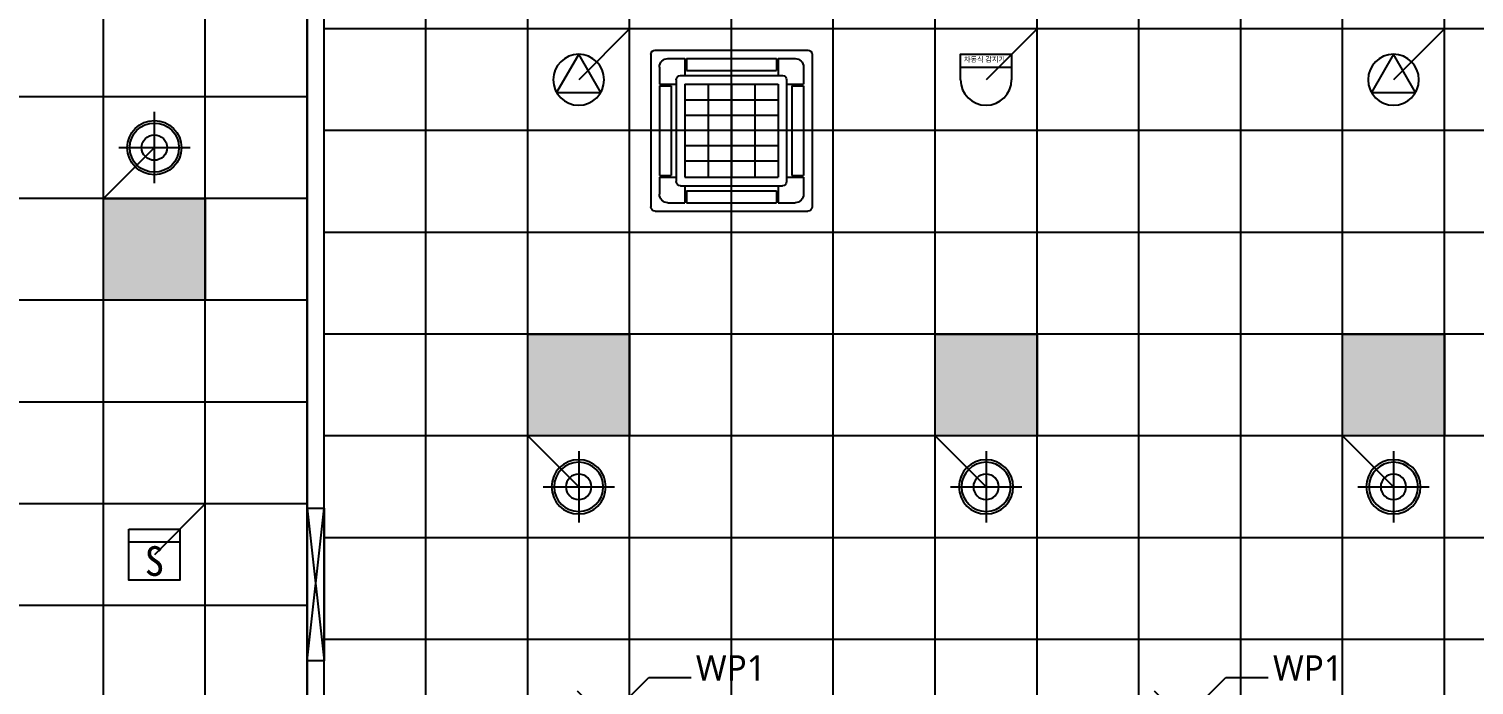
# Model space of a CAD drawing. Header units: millimetres. Extents: x 11242 to 497835, y 4200 to 105100.
# Drawn here: x 268661 to 277175, y 49531 to 53400 of the extents above; entities that cross this region are included whole.
import ezdxf
from ezdxf.enums import TextEntityAlignment as Align
from ezdxf.xclip import XClip

# ---------------------------------------------------------------- set-up
doc = ezdxf.new("R2010")
doc.units = ezdxf.units.MM
doc.header["$LTSCALE"] = 200
doc.header["$XCLIPFRAME"] = 0
for name, color, linetype in [('# LIGHT - LED', 6, 'Continuous'), ('# 냉난방설비', 4, 'Continuous'), ('# 방송설비', 7, 'Continuous'), ('# 화재탐지설비', 7, 'Continuous'), ('# 환기(SA)', 3, 'Continuous'), ('CEIL-7', 7, 'Continuous'), ('CEIL-암면흡음텍스', 251, 'Continuous'), ('sol254', 254, 'Continuous'), ('SYM', 6, 'Continuous'), ('SYMBOL', 2, 'Continuous'), ('도어표현', 4, 'Continuous')]:
    doc.layers.add(name, color=color, linetype=linetype)
doc.layers.add('Defpoint', color=137, linetype='Continuous', plot=False)
doc.styles.add('1', font='DotumChe.ttf')
doc.styles.get("Standard").update_dxf_attribs({"font": 'malgun.ttf'})
doc.styles.add('맑은고딕', font='malgun.ttf')
doc.styles.add('스타일1', font='malgun.ttf')
doc.linetypes.add('WIREMESH2', pattern='A,5,-0.25,["X",Standard,S=1,R=0,X=-0.32,Y=-0.5],-0.25', length=5.5)

# ---------------------------------------------------------------- blocks, each defined once
blk = doc.blocks.new('zw$F231')
at = {"layer": 'sol254'}
blk.add_hatch(color=256, dxfattribs=at).paths.add_polyline_path([(-300, 300), (-300, -300), (300, -300), (300, 300)])
at = {"layer": '# LIGHT - LED'}
blk.add_lwpolyline([(-300, 300), (300, 300), (300, -300), (-300, -300)], close=True, dxfattribs=at)
blk = doc.blocks.new('조명설비')
at = {"layer": '# LIGHT - LED'}
for p in [(269400, -66700), (271900, -67500), (274300, -67500), (276700, -67500)]:
    blk.add_blockref('zw$F231', p, dxfattribs=at)
blk = doc.blocks.new('FF3')
at = {"layer": '# 화재탐지설비'}
blk.add_line((-1.5, 0.75), (1.5, 0.75), dxfattribs=at)
blk.add_lwpolyline([(-1.5, 1.5), (1.5, 1.5), (1.5, -1.5), (-1.5, -1.5), (-1.5, 1.5)], dxfattribs=at)
at = {"layer": 'Defpoint'}
blk.add_line((3, 3), (0, 0), dxfattribs=at)
at = {"layer": 'SYMBOL', "color": 1, "style": '1'}
blk.add_text('S', height=1.75, dxfattribs=at).set_placement((0, -0.375), align=Align.MIDDLE)
blk = doc.blocks.new('FF1')
at = {"layer": '# 화재탐지설비'}
blk.add_line((-1.5, 0.75), (1.5, 0.75), dxfattribs=at)
blk.add_lwpolyline([(-1.5, 0), (-1.5, 1.5), (1.5, 1.5), (1.5, 0)], dxfattribs=at)
blk.add_arc((0, 0), 1.5, 180, 0, dxfattribs=at)
at = {"layer": 'Defpoint'}
blk.add_line((3, 3), (0, 0), dxfattribs=at)
at = {"layer": 'Defpoint', "insert": (-1.307, 1.35), "char_height": 0.3, "attachment_point": 1, "style": '맑은고딕'}
blk.add_mtext_dynamic_manual_height_columns('차동식 감지기', width=2.67605, gutter_width=12.5, heights=[0], dxfattribs=at)
blk = doc.blocks.new('자동화재탐지설비')
at = {"layer": '# 화재탐지설비', "xscale": 100, "yscale": 100, "zscale": 100}
for name, p in [('FF1', (274133.3, -65866.7)), ('FF3', (269233.3, -68666.7))]:
    blk.add_blockref(name, p, dxfattribs=at)
blk = doc.blocks.new('A$C1A5F2745')
at = {"color": 0}
for p, q in [((925, 950), (25, 950)), ((0, 925), (0, 25)), ((200, 900), (100, 900)), ((200, 900), (200, 800)), ((740, 900), (210, 900)), ((210, 900), (210, 830)), ((740, 900), (740, 830)), ((750, 900), (750, 800)), ((850, 900), (750, 900)), ((950, 925), (950, 25)), ((50, 850), (50, 750)), ((150, 775), (150, 175)), ((775, 800), (175, 800)), ((740, 830), (210, 830)), ((800, 775), (800, 175)), ((900, 850), (900, 750)), ((150, 750), (50, 750)), ((50, 740), (50, 210)), ((120, 740), (50, 740)), ((120, 740), (120, 210)), ((750, 750), (200, 750)), ((200, 750), (200, 200)), ((337.5, 750), (337.5, 200)), ((475, 750), (475, 200)), ((612.5, 750), (612.5, 200)), ((750, 750), (750, 200)), ((900, 750), (800, 750)), ((830, 740), (830, 210)), ((900, 740), (830, 740)), ((900, 740), (900, 210)), ((200, 655), (750, 655)), ((200, 565), (750, 565)), ((200, 475), (750, 475)), ((200, 385), (750, 385)), ((200, 295), (750, 295)), ((120, 210), (50, 210)), ((150, 200), (50, 200)), ((50, 200), (50, 100)), ((750, 200), (200, 200)), ((900, 200), (800, 200)), ((900, 210), (830, 210)), ((900, 200), (900, 100)), ((775, 150), (175, 150)), ((200, 150), (200, 50)), ((740, 120), (210, 120)), ((210, 120), (210, 50)), ((740, 120), (740, 50)), ((750, 150), (750, 50)), ((200, 50), (100, 50)), ((740, 50), (210, 50)), ((850, 50), (750, 50)), ((925, 0), (25, 0))]:
    blk.add_line(p, q, dxfattribs=at)
for centre, radius, start, end in [((25, 925), 25, 90, 180), ((925, 925), 25, 0, 90), ((100, 850), 50, 90, 180), ((850, 850), 50, 0, 90), ((175, 775), 25, 90, 180), ((775, 775), 25, 0, 90), ((175, 175), 25, 180, 270), ((775, 175), 25, 270, 0), ((100, 100), 50, 180, 270), ((850, 100), 50, 270, 0), ((25, 25), 25, 180, 270), ((925, 25), 25, 270, 0)]:
    blk.add_arc(centre, radius, start, end, dxfattribs=at)
blk = doc.blocks.new('냉난방설비')
at = {"layer": '# 냉난방설비', "color": 8, "xscale": -1}
blk.add_blockref('A$C1A5F2745', (273275, -66475), dxfattribs=at)
blk = doc.blocks.new('SA')
at = {"color": 1}
for p, q in [((210, 420), (210, 0)), ((420, 210), (0, 210))]:
    blk.add_line(p, q, dxfattribs=at)
at = {"color": 0}
for radius in [160, 145, 75]:
    blk.add_circle((210, 210), radius, dxfattribs=at)
at = {"layer": 'Defpoint'}
blk.add_line((210, 210), (510, 510), dxfattribs=at)
blk = doc.blocks.new('환기설비')
at = {"layer": '# 환기(SA)', "rotation": 180}
blk.add_blockref('SA', (269610, -65890), dxfattribs=at)
at = {"layer": '# 환기(SA)', "xscale": -1}
for p in [(272110, -68310), (274510, -68310), (276910, -68310)]:
    blk.add_blockref('SA', p, dxfattribs=at)
blk = doc.blocks.new('TT22')
at = {"layer": '# 방송설비'}
blk.add_lwpolyline([(65, -37.5), (-65, -37.5), (0, 75), (65, -37.5)], close=True, dxfattribs=at)
blk.add_circle((0, 0), 75, dxfattribs=at)
at = {"layer": 'Defpoint'}
blk.add_line((-150, 150), (0, 0), dxfattribs=at)
blk = doc.blocks.new('A$Caf2ad70f')
at = {"layer": 'SYM', "xscale": -2, "yscale": 2, "zscale": 2}
for p in [(271900, -65700), (276700, -65700)]:
    blk.add_blockref('TT22', p, dxfattribs=at)
blk = doc.blocks.new('C-6x6_1f')
for p, q in [((-43747, -324623.4), (-43747, -303023.4)), ((-43147, -324623.4), (-43147, -303023.4)), ((-42547, -324623.4), (-42547, -303023.4)), ((-41947, -324623.4), (-41947, -303023.4)), ((-41947, -324623.4), (-41947, -303023.4)), ((-41347, -324623.4), (-41347, -303023.4)), ((-40747, -324623.4), (-40747, -303023.4)), ((-40147, -324623.4), (-40147, -303023.4)), ((-39547, -324623.4), (-39547, -303023.4)), ((-38947, -324623.4), (-38947, -303023.4)), ((-38347, -324623.4), (-38347, -303023.4)), ((-37747, -324623.4), (-37747, -303023.4)), ((-37147, -324623.4), (-37147, -303023.4)), ((-36547, -324623.4), (-36547, -303023.4)), ((-35947, -324623.4), (-35947, -303023.4)), ((-35347, -324623.4), (-35347, -303023.4)), ((-34747, -324623.4), (-34747, -303023.4)), ((-34147, -324623.4), (-34147, -303023.4)), ((-33547, -324623.4), (-33547, -303023.4)), ((-34747, -303623.4), (-41947, -303623.4)), ((-27547, -303623.4), (-34747, -303623.4)), ((-34747, -304223.4), (-41947, -304223.4)), ((-27547, -304223.4), (-34747, -304223.4)), ((-34747, -304823.4), (-41947, -304823.4)), ((-27547, -304823.4), (-34747, -304823.4)), ((-34747, -305423.4), (-41947, -305423.4)), ((-27547, -305423.4), (-34747, -305423.4)), ((-34747, -306023.4), (-41947, -306023.4)), ((-27547, -306023.4), (-34747, -306023.4)), ((-34747, -306623.4), (-41947, -306623.4)), ((-27547, -306623.4), (-34747, -306623.4)), ((-34747, -307223.4), (-41947, -307223.4)), ((-27547, -307223.4), (-34747, -307223.4)), ((-41947, -312623.4), (-49147, -312623.4)), ((-41947, -313223.4), (-49147, -313223.4)), ((-41947, -313823.4), (-49147, -313823.4)), ((-41947, -314423.4), (-49147, -314423.4)), ((-41947, -315023.4), (-49147, -315023.4)), ((-41947, -315623.4), (-49147, -315623.4))]:
    blk.add_line(p, q)
blk = doc.blocks.new('WP21')
at = {"layer": 'SYM'}
h = blk.add_hatch(color=6, dxfattribs=at)
edge = h.paths.add_edge_path()
edge.add_ellipse((0, 0), major_axis=(0, 2.5), ratio=1, start_angle=405, end_angle=495)
edge.add_line((-1.77, -1.77), (0, 0))
edge.add_line((0, 0), (-1.77, 1.77))
edge = h.paths.add_edge_path()
edge.add_ellipse((0, 0), major_axis=(0, 2.5), ratio=1, start_angle=225, end_angle=315)
edge.add_line((1.77, 1.77), (0, 0))
edge.add_line((0, 0), (1.77, -1.77))
at = {"layer": 'SYM', "color": 6}
for p, q in [((-3.44, -3.44), (5, 5)), ((-3.44, 3.44), (3.44, -3.44)), ((5, 5), (10, 5))]:
    blk.add_line(p, q, dxfattribs=at)
blk.add_ellipse((0, 0), major_axis=(0, 2.5), ratio=1, start_param=5.497787, end_param=11.780972, dxfattribs=at)
at = {"layer": 'SYM', "color": 3, "linetype": 'WIREMESH2', "style": '스타일1'}
blk.add_attdef('WP', text='', height=3, dxfattribs=at).set_placement((10.55, 5), align=Align.MIDDLE_LEFT)

msp = doc.modelspace()

# ---------------------------------------------------------------- linework, layer by layer
at = {"layer": '도어표현'}
for p, q in [((270300, 50575), (270400, 49675)), ((270300, 49675), (270400, 50575))]:
    msp.add_line(p, q, dxfattribs=at)
msp.add_lwpolyline([(270400, 49675), (270300, 49675), (270300, 50575), (270400, 50575)], close=True, dxfattribs=at)

# ---------------------------------------------------------------- next in the draw order: block references
msp.add_blockref('조명설비', (0, 118800))

# ---------------------------------------------------------------- next in the draw order: linework, layer by layer
msp.add_lwpolyline([(280950, 56177.5), (280425, 56177.5), (280425, 55625), (280950, 55625), (280950, 49425), (270400, 49425), (270400, 64800), (280985, 64800), (280985, 64610), (281100, 64610), (281100, 62930), (280950, 62930), (280950, 56177.5)])
at = {"layer": 'CEIL-7'}
msp.add_lwpolyline([(270300, 69200.3), (270300, 45875.3), (280950, 45875.3), (280950, 43175.3), (280425, 43175.3), (280425, 42950.2), (277198.8, 42950.2), (277198.8, 42815), (273201.2, 42815), (273201.2, 42950.2), (270975, 42950.2), (270975, 43175.3), (270425, 43175.3), (270425, 42950), (268200, 42950)], dxfattribs=at)

# ---------------------------------------------------------------- next in the draw order: block references
for name, p in [('자동화재탐지설비', (166.7, 118966.7)), ('환기설비', (0, 118800)), ('A$Caf2ad70f', (0, 118800)), ('냉난방설비', (0, 118800))]:
    msp.add_blockref(name, p)
at = {"layer": 'CEIL-암면흡음텍스'}
ref = msp.add_blockref('C-6x6_1f', (312847, 365623.4), dxfattribs=at)
XClip(ref).set_block_clipping_path([(-44646.9790898738, -322658.1999318774), (-44646.9790898737, -305548.1999180664), (-47046.9790898737, -305548.1999180664), (-47046.9790898736, -305973.1999180662), (-48296.9790898722, -305973.1999180663), (-48296.9790898722, -303548.1999180664), (-45296.9790898737, -303548.1999180664), (-45296.9790898737, -304048.1999180681), (-44646.9790898737, -304048.1999180681), (-44646.5353875862, -292423.1999679231), (-42421.9790898737, -292423.4499304554), (-42421.9790898737, -292998.1999180662), (-41871.9790898737, -292998.1999180662), (-41871.9790898737, -292423.4499304554), (-32421.9790898737, -292423.4499304554), (-32421.9790898733, -292998.0749242609), (-32011.9790898744, -292998.3249118712), (-32011.9790898735, -293158.199893286), (-32011.9790898735, -296423.1999180665), (-42546.9791048045, -296423.1999180665), (-42546.9790898735, -319748.1999180674), (-31896.9790559213, -319748.1999180657), (-31896.9790397005, -322448.1999180666), (-32421.9790898735, -322448.1999180666), (-32421.9790898735, -322658.1999318774), (-35648.1669723085, -322658.1999318774), (-35648.1669723085, -322808.4499304545), (-39645.7912074402, -322808.4499304545), (-39645.7912074402, -322658.1999318774), (-41871.9790898737, -322658.1999318774), (-41871.9790898737, -322448.1999180666), (-42421.9790898737, -322448.1999180666), (-42421.9790898737, -322658.1999318774)])
ref = msp.add_blockref('C-6x6_1f', (310547, 357023.4), dxfattribs=at)
XClip(ref).set_block_clipping_path([(-29596.980351819, -300845.949930455), (-30121.9803949631, -300845.949930455), (-30121.9803949631, -301398.449930455), (-29596.980351819, -301398.449930455), (-29596.980351819, -307598.449930455), (-40146.9803949629, -307598.449930455), (-40146.980394963, -292223.4499304555), (-29561.9803518183, -292223.449960526), (-29561.9803021366, -292413.4499605259), (-29446.9803518191, -292413.4499304554), (-29446.9803518191, -294093.449930455), (-29596.9803518191, -294093.449930455)])
at = {"layer": 'SYM', "linetype": 'WIREMESH2'}
ref = msp.add_blockref('WP21', (272062.5, 49325), dxfattribs=dict(at, xscale=50, yscale=50, zscale=50))
ref.add_attrib('WP', 'WP1', dxfattribs={"color": 3, "linetype": 'WIREMESH2', "height": 150, "style": '스타일1'}).set_placement((272590, 49512.5), align=Align.BOTTOM_LEFT)
ref = msp.add_blockref('WP21', (275462.5, 49325), dxfattribs=dict(at, xscale=50, yscale=50, zscale=50))
ref.add_attrib('WP', 'WP1', dxfattribs={"color": 3, "linetype": 'WIREMESH2', "height": 150, "style": '스타일1'}).set_placement((275990, 49512.5), align=Align.BOTTOM_LEFT)

doc.saveas('drawing.dxf')
